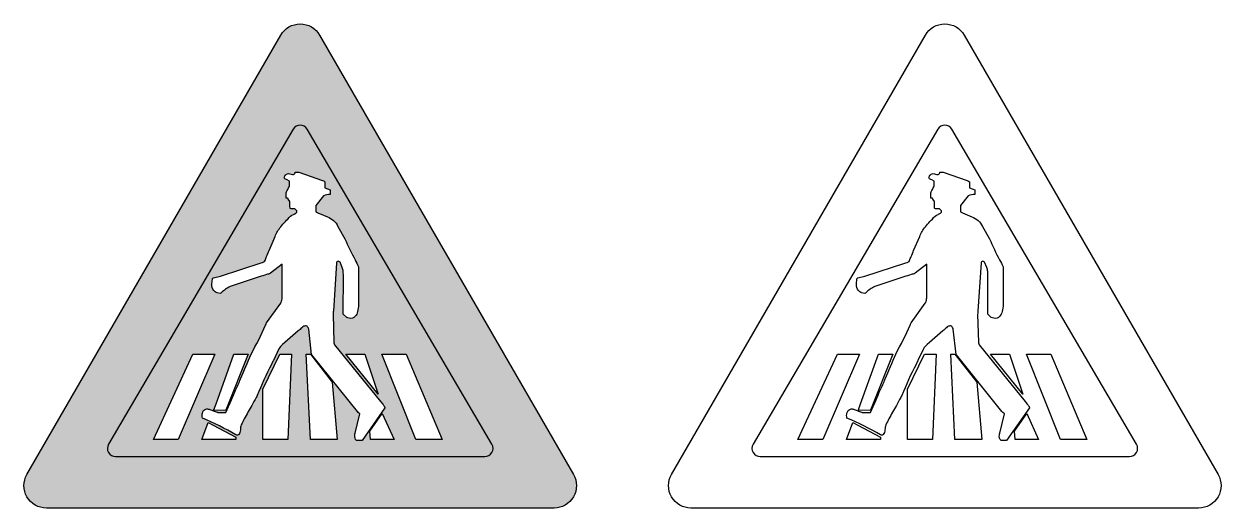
# Model space of a CAD drawing. Extents: x -82 to 1218, y 4 to 530.
import ezdxf

# ---------------------------------------------------------------- set-up
doc = ezdxf.new("R2010")
doc.units = 0
doc.header["$MEASUREMENT"] = 0

msp = doc.modelspace()

# ---------------------------------------------------------------- hatches: boundary and pattern name
h = msp.add_hatch(color=1)
edge = h.paths.add_edge_path()
edge.add_line((493.5600000000001, 3.67334), (-57.75599999999986, 3.67078))
edge.add_arc((-57.73444735929958, 28.03322623344233), 24.36245576689037, 150.0520019175747, 269.9493123549457, ccw=False)
edge.add_line((-78.84399999999994, 40.1953), (196.8150000000002, 517.6569999999999))
edge.add_arc((217.9025000000001, 505.4564943950193), 24.36257361748064, 30.052204666272416, 149.9477953337275, ccw=False)
edge.add_line((238.9900000000001, 517.6569999999999), (514.6500000000002, 40.1979))
edge.add_arc((493.5401308163808, 28.03598345633003), 24.36265155857872, -89.95327189705853, 29.94730606214199, ccw=False)
edge = h.paths.add_edge_path(flags=16)
edge.add_line((210.2480000000002, 415.415), (9.72800000000018, 73.02500000000003))
edge.add_arc((17.370198599983, 68.53738401432723), 8.862386624180033, 149.5778920724815, 270.0439714007679)
edge.add_line((17.37700000000007, 59.675), (418.4300000000002, 59.675))
edge.add_arc((418.4371953469118, 68.53773075626405), 8.862733677091175, 269.953483533357, 390.4181909910466)
edge.add_line((426.08, 73.025), (225.5470000000001, 415.415))
edge.add_arc((217.8975000000002, 410.9444701625421), 8.860050071957893, 30.30291981873604, 149.697080181264)
h = msp.add_hatch(color=7)
h.paths.add_polyline_path([(225.5385619729249, 415.4294070855685, 0.5725979697232096), (210.2561844500802, 415.4289750342256), (9.71755320511022, 73.00716198831852, 0.5787735384015397), (17.36339719996167, 59.675), (418.44439069384, 59.675, 0.5788004005165375), (426.0895820379601, 73.00863963049896)])
h.paths.add_polyline_path([(242.0730000000014, 359.6129999999989), (243.0280000000001, 359.256, -0.04287469999999999), (244.5490000000001, 358.3219999999999), (244.5490000000001, 351.6269999999999), (250.5200000000001, 349.5500000000001), (250.5200000000001, 344.565, 0.03317419999999998), (243.3430000000002, 343.17), (234.8330000000002, 332.603), (234.774, 325.5889999999999), (237.0759999999991, 324.4790000000004), (247.3930000000001, 320.356, -0.185298), (258.8950000000001, 309.768), (266.417, 296.171, 0.0163599), (277.4250000000001, 273.432, -0.00839796), (281.129, 266.014), (281.129, 232.719, -0.07941159999999998), (280.2570000000001, 217.263, -0.118167), (277.6130000000002, 212.047, -0.2663519999999999), (271.1810000000002, 210.012, -0.0482454), (268.379, 210.767), (264.5500000000001, 214.482), (264.8010000000002, 257.2519999999997), (264.7280000000002, 259.886, 0.0157259), (264.6020000000001, 260.799, 0.06117), (263.5740000000001, 265.069), (261.1910000000001, 270.872, 0.3031499914002543), (258.3783137663943, 271.7484052976029, 0.2925103153623338), (257.3520000000001, 270.515, 0.03676430000000001), (257.3520000000001, 270.043), (253.9300000000001, 217.7030000000003), (253.8250000000002, 217.116, 0.014166), (253.537, 214.092), (254.4460000000001, 184.024, 0.007300199999999999), (254.5070000000001, 183.275, 0.107416), (255.2630000000001, 181.019), (305.1900000000017, 119.5609999999991), (307.5200000000001, 116.738, 0.0869513), (308.3100000000001, 115.469, -0.02632195505922193), (309.1571201524605, 114.4198328018612, -0.0735886764540477), (309.5900000000001, 113.622, -0.08241739999999999), (309.7800000000001, 112.52), (285.074, 77.0426999999998), (285.042, 76.9797), (284.5600000000001, 76.9797), (283.5730000000001, 76.9797), (282.5970000000001, 76.9797), (281.6220000000001, 76.9797), (280.6360000000002, 76.9797), (279.6600000000001, 76.9797), (279.167, 76.9797, -0.250068), (277.1840000000001, 82.9609, -0.016548), (277.634, 85.2379), (282.5970000000002, 105.951), (280.9720000000002, 107.5459999999999), (279.974, 108.784), (230.447, 170.295), (230.2580000000001, 170.421), (227.1100000000001, 197.976, 0.128763), (225.2950000000001, 201.376, 0.156947), (221.7790000000001, 201.282, 0.112243), (219.5760000000001, 199.592, -0.0296539), (215.7650000000001, 196.185), (201.2630000000006, 183.7500000000005), (198.7050000000002, 181.533, 0.0735155), (194.8370000000001, 176.894), (188.9530906914344, 164.4211250539375, -0.02875549814755916), (188.474, 163.496, 0.0372801), (186.6380000000001, 159.687, 0.02959190000000001), (171.287, 125.867, 0.0157688), (170.0480000000001, 123.842, 0.025032), (165.5260000000002, 115.101, 0.0162702), (157.1100000000001, 100.726, -0.021327), (153.8780000000002, 94.178, 0.1109419133868154), (153.160049879438, 91.60063758319343, -0.05200234809575305), (152.3770671787189, 85.98006556007142, -0.1285396489034631), (151.0870000000001, 83.51700000000001, -0.09971709999999999), (150.2410000000002, 82.9716, -0.228415), (148.0710000000001, 83.3447, 0.0248294), (111.6600000000001, 101.53, -0.130964), (111.6220000000001, 106.938, -0.266762), (115.4630000000002, 111.271, -0.138893), (118.9580000000002, 111.067), (119.6200000000008, 110.8119999999999), (121.8110000000001, 110.058, -0.04755503063356754), (123.5773365581148, 109.3755290615363, 0.03627538911116412), (127.619928077448, 107.8037897359143, 0.04042580629830129), (128.3170000000001, 107.651, 0.066151), (129.9190000000001, 107.599), (137.2190000000001, 107.357), (143.2700000000001, 121.366, 0.0237565), (144.162, 123.034, 0.006135140000000001), (147.5820000000001, 131.765, 0.0273727), (153.144, 144.031, 0.006247769999999999), (164.5700000000002, 171.009, 0.02335509999999999), (180.3210000000001, 202.425, -0.0333501), (181.3700000000001, 204.818), (196.7330000000002, 226.36, 0.09262483695275996), (197.1612608218886, 227.0092416080539, 0.07296582214829583), (197.8760000000002, 229.781, 0.0162883), (198.4000000000001, 232.152), (198.43, 236.0659999999989), (198.3810000000002, 268.843), (185.604, 258.8, -0.03020530000000001), (181.3800000000001, 257.409, -0.004602399999999998), (173.4380000000001, 254.914), (141.8330000000002, 244.352, 0.08509019999999999), (132.2520000000001, 237.609, -0.0906844), (131.119, 236.927), (127.5580000000001, 237.5, -0.108442), (124.0590000000001, 240.184, -0.2332667510941131), (121.9398930607167, 247.1186986434352), (121.9500000000001, 247.1819999999996), (122.5373500564023, 252.7512833553218, -0.2705283390689682), (123.7372263581178, 253.8077443941928), (131.1820000000005, 255.573), (175.5780000000001, 270.211, 0.05366729999999999), (178.369, 271.166, 0.203442), (179.7230000000002, 272.687, -0.0241583), (181.2970000000001, 277.063, 0.02755409999999999), (184.0780000000001, 283.653), (190.7170000000001, 298.747, -0.110983), (196.8630000000002, 309.25), (199.1250000000001, 312.288, 0.00585507), (204.4450000000002, 317.82, -0.127493), (210.7270000000001, 322.863, -0.008096869999999997), (211.7060000000001, 323.317, 0.0113512), (211.9580000000002, 323.443, 0.0239694), (214.1720000000001, 325.174), (214.1720000000001, 326.737), (212.2090000000001, 328.847), (208.5890000000001, 328.847, -0.03878500353990423), (207.0299826415574, 329.3410123622866), (206.859, 329.7069999999999), (206.8010000000002, 331.811), (206.669, 336.6879999999999), (204.7280000000002, 339.276), (204.7280000000002, 339.9589999999999), (204.2450000000002, 340.452), (203.259, 340.452), (202.7760000000002, 340.452), (202.7760000000002, 340.945), (202.7760000000002, 341.921), (202.7760000000002, 342.897), (202.7760000000002, 343.883), (202.7760000000002, 344.859), (202.7760000000002, 345.835), (202.7760000000002, 346.328, -0.0348884), (203.4580000000002, 348.06, 0.00705395), (204.3710000000002, 349.739, -0.00871035), (206.3860000000002, 353.548), (206.3860000000002, 358.805), (203.7630000000001, 360.263, -0.0373228), (201.9580000000002, 360.966, -0.3857806568818954), (200.7776645713536, 363.785111999341, -0.1772140714703891), (202.9550000000002, 366.475, -0.16673), (205.2120000000001, 367.148), (209.4200000000001, 366.272, 0.038535), (210.5620000000001, 366.307, 0.207494), (212.0620000000001, 367.168, 0.145176), (212.5670000000001, 368.857), (213.0599999999999, 368.847), (214.0350000000001, 368.847), (215.0110000000002, 368.847), (215.9980000000002, 368.847), (216.2600000000001, 368.847)], flags=16)
h.paths.add_polyline_path([(228.9100000000001, 170.847), (252.7760000000002, 140.574), (258.1210000000002, 78.2089), (228.9030000000001, 78.2089), (224.5260000000002, 170.847)], flags=16)
h.paths.add_polyline_path([(267.3830000000001, 170.847), (288.2160000000001, 170.847), (302.6600000000001, 127.393)], flags=16)
h.paths.add_polyline_path([(208.4760000000002, 170.8469999999998), (204.5850000000001, 78.20889999999999), (177.4570000000001, 78.20890000000001), (177.4570000000001, 132.9949999999999), (195.8930000000002, 170.847)], flags=16)
h.paths.add_polyline_path([(306.5700000000002, 170.847), (332.87, 170.847), (372.0200000000002, 78.2089), (343.5300000000001, 78.2089)], flags=16)
h.paths.add_polyline_path([(161.3800000000002, 170.8500000000001), (137.959, 111.98), (136.9424365323473, 109.8415037023019), (123.9533346363526, 110.1920949540387), (123.9537726122866, 110.1932622159595), (123.9340000000001, 110.194), (124.085, 110.5429999999996), (126.4680000000005, 116.8940000000013), (145.9700000000001, 170.85)], flags=16)
h.paths.add_polyline_path([(125.1180000000001, 170.847), (85.49200000000009, 78.2089), (58.4580000000002, 78.2089), (101.4380000000001, 170.847)], flags=16)
h.paths.add_polyline_path([(306.9700000000001, 106.414), (319.8100000000001, 78.2089), (294.2910000000002, 78.2089), (293.56, 87.29169999999992)], flags=16)
h.paths.add_polyline_path([(117.9400000000002, 96.67), (123.5310000000072, 93.66380000000117), (147.9050000000001, 80.60950000000001), (147.9050000000001, 78.2089), (111.2350000000001, 78.2089)], flags=16)

# ---------------------------------------------------------------- linework, layer by layer
at = {"color": 1}
msp.add_lwpolyline([(493.5600000000001, 3.67334), (-57.75599999999986, 3.67078, -0.576753), (-78.84399999999994, 40.1953), (196.8150000000002, 517.6569999999999, -0.576743), (238.9900000000001, 517.6569999999999), (514.6500000000002, 40.1979, -0.5767720000000001)], format="xyb", close=True, dxfattribs=at)
for points in [[(1193.56, 3.67334), (642.244, 3.67078, -0.576753), (621.156, 40.1953), (896.815, 517.6569999999999, -0.576743), (938.99, 517.6569999999999), (1214.65, 40.1979, -0.5767720000000001)], [(210.2480000000002, 415.415), (9.72800000000018, 73.025, 0.5800649999999999), (17.37700000000007, 59.675), (418.4300000000002, 59.675, 0.5800569999999999), (426.08, 73.025), (225.5470000000001, 415.415, 0.5738310000000001)], [(910.248, 415.415), (709.7280000000001, 73.025, 0.5800649999999999), (717.377, 59.675), (1118.43, 59.675, 0.5800569999999999), (1126.08, 73.025), (925.547, 415.415, 0.5738310000000001)], [(206.6690000000001, 336.688), (204.7280000000002, 339.276), (204.7280000000002, 339.959), (204.2450000000001, 340.452), (203.259, 340.452), (202.7760000000002, 340.452), (202.7760000000002, 340.945), (202.7760000000002, 341.921), (202.7760000000002, 342.897), (202.7760000000002, 343.883), (202.7760000000002, 344.859), (202.7760000000002, 345.835), (202.7760000000002, 346.328, -0.0348884), (203.4580000000002, 348.06, 0.00705395), (204.3710000000002, 349.739, -0.00871035), (206.3860000000002, 353.548), (206.3860000000002, 358.805), (203.7630000000001, 360.263, -0.0373228), (201.9580000000002, 360.966, -0.37516), (200.7510000000002, 363.705, -0.181541), (202.9550000000002, 366.475, -0.16673), (205.2120000000001, 367.148), (209.4200000000001, 366.272, 0.038535), (210.5620000000001, 366.307, 0.207494), (212.0620000000001, 367.168, 0.145176), (212.5670000000001, 368.857), (213.0600000000001, 368.847), (214.0350000000001, 368.847), (215.0110000000002, 368.847), (215.9980000000002, 368.847), (216.2600000000001, 368.847), (242.0730000000001, 359.6130000000001), (243.0280000000001, 359.256, -0.04287469999999999), (244.5490000000001, 358.3219999999999), (244.5490000000001, 351.627), (250.5200000000001, 349.55), (250.5200000000001, 344.565, 0.03317419999999999), (243.3430000000002, 343.17), (234.8330000000002, 332.603), (234.774, 325.589), (237.0760000000001, 324.479), (247.3930000000001, 320.356, -0.185298), (258.8950000000001, 309.768), (266.417, 296.171, 0.0163599), (277.4250000000001, 273.432, -0.00839796), (281.129, 266.014), (281.129, 232.719, -0.07941160000000001), (280.2570000000001, 217.263, -0.118167), (277.6130000000002, 212.047, -0.266352), (271.1810000000002, 210.012, -0.0482454), (268.379, 210.767), (264.5500000000001, 214.482), (264.8010000000002, 257.252), (264.7280000000002, 259.886, 0.0157259), (264.6020000000001, 260.799, 0.06117), (263.5740000000001, 265.069), (261.1910000000001, 270.872, 0.288547), (258.5160000000002, 271.785, 0.31868), (257.3520000000001, 270.515, 0.0367643), (257.3520000000001, 270.043), (253.9300000000001, 217.703), (253.8250000000002, 217.116, 0.014166), (253.537, 214.092), (254.4460000000001, 184.024, 0.0073002), (254.5070000000001, 183.275, 0.107416), (255.2630000000001, 181.019), (305.1900000000002, 119.561), (307.5200000000001, 116.738, 0.08695130000000001), (308.3100000000001, 115.469, -0.0291024), (309.2400000000001, 114.304, -0.06204990000000001), (309.5900000000001, 113.622, -0.0824174), (309.7800000000001, 112.52), (285.0740000000001, 77.0427), (285.042, 76.9797), (284.5600000000001, 76.9797), (283.5730000000001, 76.9797), (282.5970000000001, 76.9797), (281.6220000000001, 76.9797), (280.6360000000002, 76.9797), (279.6600000000001, 76.9797), (279.167, 76.9797, -0.250068), (277.1840000000001, 82.9609, -0.016548), (277.634, 85.2379), (282.5970000000001, 105.951), (280.9720000000001, 107.546), (279.974, 108.784), (230.4470000000001, 170.295), (230.2580000000002, 170.421), (227.1100000000001, 197.976, 0.128763), (225.2950000000001, 201.376, 0.156947), (221.7790000000001, 201.282, 0.112243), (219.5760000000001, 199.592, -0.0296539), (215.7650000000001, 196.185), (201.2630000000001, 183.75), (198.7050000000002, 181.533, 0.0735155), (194.8370000000001, 176.894), (188.7950000000001, 164.086, -0.01853), (188.474, 163.496, 0.0372801), (186.6380000000001, 159.687, 0.0295919), (171.287, 125.867, 0.0157688), (170.0480000000001, 123.842, 0.025032), (165.5260000000002, 115.101, 0.0162702), (157.1100000000001, 100.726, -0.021327), (153.8780000000002, 94.178, 0.117646), (153.1540000000001, 91.4392, -0.0524794), (152.3250000000002, 85.7729, -0.118676), (151.0870000000001, 83.51700000000001, -0.0997171), (150.2410000000002, 82.9716, -0.228415), (148.0710000000001, 83.3447, 0.0248294), (111.6600000000001, 101.53, -0.130964), (111.6220000000001, 106.938, -0.266762), (115.4630000000002, 111.271, -0.138893), (118.9580000000002, 111.067), (119.6200000000001, 110.812), (121.8110000000001, 110.058, -0.039884), (123.3020000000001, 109.508, 0.0386829), (127.6030000000002, 107.809, 0.0414292), (128.3170000000001, 107.651, 0.066151), (129.9190000000001, 107.599), (137.2190000000001, 107.357), (143.2700000000001, 121.366, 0.0237565), (144.162, 123.034, 0.00613514), (147.5820000000001, 131.765, 0.0273727), (153.144, 144.031, 0.00624777), (164.5700000000002, 171.009, 0.0233551), (180.3210000000001, 202.425, -0.0333501), (181.3700000000001, 204.818), (196.7330000000002, 226.36, 0.092852), (197.162, 227.011, 0.0729172), (197.8760000000002, 229.781, 0.0162883), (198.4000000000001, 232.152), (198.4300000000001, 236.066), (198.3810000000002, 268.843), (185.604, 258.8, -0.0302053), (181.3800000000001, 257.409, -0.0046024), (173.4380000000001, 254.914), (141.8330000000002, 244.352, 0.08509019999999999), (132.2520000000001, 237.609, -0.0906844), (131.119, 236.927), (127.5580000000001, 237.5, -0.108442), (124.0590000000001, 240.184, -0.231453), (121.9310000000002, 247.063), (121.9500000000002, 247.182), (122.5350000000001, 252.729, -0.03391959999999999), (122.6400000000001, 252.992, -0.20609), (123.6160000000002, 253.779), (131.1820000000001, 255.573), (175.5780000000001, 270.211, 0.0536673), (178.369, 271.166, 0.203442), (179.7230000000002, 272.687, -0.0241583), (181.2970000000001, 277.063, 0.0275541), (184.0780000000001, 283.653), (190.7170000000001, 298.747, -0.110983), (196.8630000000002, 309.25), (199.1250000000001, 312.288, 0.00585507), (204.4450000000002, 317.82, -0.127493), (210.7270000000001, 322.863, -0.00809687), (211.7060000000001, 323.317, 0.0113512), (211.9580000000002, 323.443, 0.0239694), (214.1720000000001, 325.174), (214.1720000000001, 326.737), (212.2090000000001, 328.847), (208.5890000000001, 328.847, -0.0332585), (207.2470000000001, 329.256, -0.0414089), (206.9800000000001, 329.448), (206.859, 329.707), (206.8010000000002, 331.811)], [(906.669, 336.688), (904.7280000000001, 339.276), (904.7280000000001, 339.959), (904.245, 340.452), (903.2589999999999, 340.452), (902.7760000000001, 340.452), (902.7760000000001, 340.945), (902.7760000000001, 341.921), (902.7760000000001, 342.897), (902.7760000000001, 343.883), (902.7760000000001, 344.859), (902.7760000000001, 345.835), (902.7760000000001, 346.328, -0.0348884), (903.4580000000001, 348.06, 0.00705395), (904.3710000000001, 349.739, -0.00871035), (906.3860000000001, 353.548), (906.3860000000001, 358.805), (903.763, 360.263, -0.0373228), (901.9580000000001, 360.966, -0.37516), (900.7510000000001, 363.705, -0.181541), (902.955, 366.475, -0.16673), (905.212, 367.148), (909.42, 366.272, 0.038535), (910.562, 366.307, 0.207494), (912.062, 367.168, 0.145176), (912.567, 368.857), (913.06, 368.847), (914.035, 368.847), (915.0110000000001, 368.847), (915.998, 368.847), (916.26, 368.847), (942.073, 359.6130000000001), (943.028, 359.256, -0.04287469999999999), (944.549, 358.3219999999999), (944.549, 351.627), (950.52, 349.55), (950.52, 344.565, 0.03317419999999999), (943.3430000000001, 343.17), (934.8330000000001, 332.603), (934.7739999999999, 325.589), (937.076, 324.479), (947.393, 320.356, -0.185298), (958.895, 309.768), (966.4169999999999, 296.171, 0.0163599), (977.425, 273.432, -0.00839796), (981.1289999999999, 266.014), (981.1289999999999, 232.719, -0.07941160000000001), (980.257, 217.263, -0.118167), (977.613, 212.047, -0.266352), (971.181, 210.012, -0.0482454), (968.3789999999999, 210.767), (964.55, 214.482), (964.801, 257.252), (964.7280000000001, 259.886, 0.0157259), (964.602, 260.799, 0.06117), (963.574, 265.069), (961.191, 270.872, 0.288547), (958.5160000000001, 271.785, 0.31868), (957.352, 270.515, 0.0367643), (957.352, 270.043), (953.93, 217.703), (953.825, 217.116, 0.014166), (953.5369999999999, 214.092), (954.446, 184.024, 0.0073002), (954.507, 183.275, 0.107416), (955.263, 181.019), (1005.19, 119.561), (1007.52, 116.738, 0.08695130000000001), (1008.31, 115.469, -0.0291024), (1009.24, 114.304, -0.06204990000000001), (1009.59, 113.622, -0.0824174), (1009.78, 112.52), (985.074, 77.0427), (985.0419999999999, 76.9797), (984.56, 76.9797), (983.573, 76.9797), (982.597, 76.9797), (981.622, 76.9797), (980.6360000000001, 76.9797), (979.66, 76.9797), (979.1669999999999, 76.9797, -0.250068), (977.184, 82.9609, -0.016548), (977.6339999999999, 85.2379), (982.597, 105.951), (980.972, 107.546), (979.9739999999999, 108.784), (930.447, 170.295), (930.258, 170.421), (927.11, 197.976, 0.128763), (925.295, 201.376, 0.156947), (921.779, 201.282, 0.112243), (919.576, 199.592, -0.0296539), (915.765, 196.185), (901.263, 183.75), (898.705, 181.533, 0.0735155), (894.837, 176.894), (888.795, 164.086, -0.01853), (888.4739999999999, 163.496, 0.0372801), (886.638, 159.687, 0.0295919), (871.2869999999999, 125.867, 0.0157688), (870.048, 123.842, 0.025032), (865.5260000000001, 115.101, 0.0162702), (857.11, 100.726, -0.021327), (853.878, 94.178, 0.117646), (853.154, 91.4392, -0.0524794), (852.325, 85.7729, -0.118676), (851.087, 83.51700000000001, -0.0997171), (850.2410000000001, 82.9716, -0.228415), (848.071, 83.3447, 0.0248294), (811.66, 101.53, -0.130964), (811.622, 106.938, -0.266762), (815.4630000000001, 111.271, -0.138893), (818.9580000000001, 111.067), (819.62, 110.812), (821.811, 110.058, -0.039884), (823.302, 109.508, 0.0386829), (827.6030000000001, 107.809, 0.0414292), (828.317, 107.651, 0.066151), (829.919, 107.599), (837.2189999999999, 107.357), (843.27, 121.366, 0.0237565), (844.1619999999999, 123.034, 0.00613514), (847.582, 131.765, 0.0273727), (853.1439999999999, 144.031, 0.00624777), (864.57, 171.009, 0.0233551), (880.321, 202.425, -0.0333501), (881.37, 204.818), (896.7330000000001, 226.36, 0.092852), (897.1619999999999, 227.011, 0.0729172), (897.8760000000001, 229.781, 0.0162883), (898.4, 232.152), (898.43, 236.066), (898.3810000000001, 268.843), (885.6039999999999, 258.8, -0.0302053), (881.38, 257.409, -0.0046024), (873.438, 254.914), (841.8330000000001, 244.352, 0.08509019999999999), (832.252, 237.609, -0.0906844), (831.1189999999999, 236.927), (827.558, 237.5, -0.108442), (824.059, 240.184, -0.231453), (821.931, 247.063), (821.95, 247.182), (822.535, 252.729, -0.03391959999999999), (822.64, 252.992, -0.20609), (823.6160000000001, 253.779), (831.182, 255.573), (875.578, 270.211, 0.0536673), (878.3689999999999, 271.166, 0.203442), (879.7230000000001, 272.687, -0.0241583), (881.297, 277.063, 0.0275541), (884.078, 283.653), (890.717, 298.747, -0.110983), (896.863, 309.25), (899.125, 312.288, 0.00585507), (904.445, 317.82, -0.127493), (910.727, 322.863, -0.00809687), (911.706, 323.317, 0.0113512), (911.9580000000001, 323.443, 0.0239694), (914.172, 325.174), (914.172, 326.737), (912.209, 328.847), (908.5889999999999, 328.847, -0.0332585), (907.247, 329.256, -0.0414089), (906.98, 329.448), (906.8589999999999, 329.707), (906.801, 331.811)]]:
    msp.add_lwpolyline(points, format="xyb", close=True)
for points in [[(58.4580000000002, 78.2089), (101.4380000000001, 170.847), (125.1180000000002, 170.847), (85.49200000000008, 78.2089)], [(137.9590000000001, 111.98), (136.9460000000001, 109.849), (136.8870000000001, 109.843), (124.0680000000001, 110.189), (123.9340000000001, 110.194), (124.0850000000002, 110.543), (126.4680000000002, 116.894), (145.9700000000001, 170.85), (161.3800000000001, 170.85)], [(177.4570000000001, 78.2089), (177.4570000000001, 132.995), (195.8930000000001, 170.847), (208.4760000000002, 170.847), (204.5850000000002, 78.2089)], [(228.9030000000001, 78.2089), (224.5260000000002, 170.847), (228.9100000000001, 170.847), (252.7760000000002, 140.574), (258.1210000000002, 78.2089)], [(267.3830000000002, 170.847), (288.2160000000001, 170.847), (302.6600000000001, 127.393)], [(343.5300000000001, 78.2089), (306.5700000000002, 170.847), (332.87, 170.847), (372.0200000000001, 78.2089)], [(758.4580000000001, 78.2089), (801.438, 170.847), (825.118, 170.847), (785.492, 78.2089)], [(837.959, 111.98), (836.946, 109.849), (836.887, 109.843), (824.068, 110.189), (823.934, 110.194), (824.085, 110.543), (826.4680000000001, 116.894), (845.97, 170.85), (861.38, 170.85)], [(877.457, 78.2089), (877.457, 132.995), (895.893, 170.847), (908.4760000000001, 170.847), (904.585, 78.2089)], [(928.903, 78.2089), (924.5260000000001, 170.847), (928.91, 170.847), (952.7760000000001, 140.574), (958.1210000000001, 78.2089)], [(967.383, 170.847), (988.216, 170.847), (1002.66, 127.393)], [(1043.53, 78.2089), (1006.57, 170.847), (1032.87, 170.847), (1072.02, 78.2089)], [(294.2910000000002, 78.2089), (293.5600000000001, 87.2917), (306.9700000000001, 106.414), (319.8100000000001, 78.2089)], [(994.291, 78.2089), (993.56, 87.2917), (1006.97, 106.414), (1019.81, 78.2089)], [(147.9050000000001, 78.2089), (111.2350000000001, 78.2089), (117.9400000000002, 96.67), (123.5310000000002, 93.6638), (147.9050000000001, 80.6095)], [(847.905, 78.2089), (811.235, 78.2089), (817.94, 96.67), (823.5310000000001, 93.6638), (847.905, 80.6095)]]:
    msp.add_lwpolyline(points, close=True)

doc.saveas('drawing.dxf')
